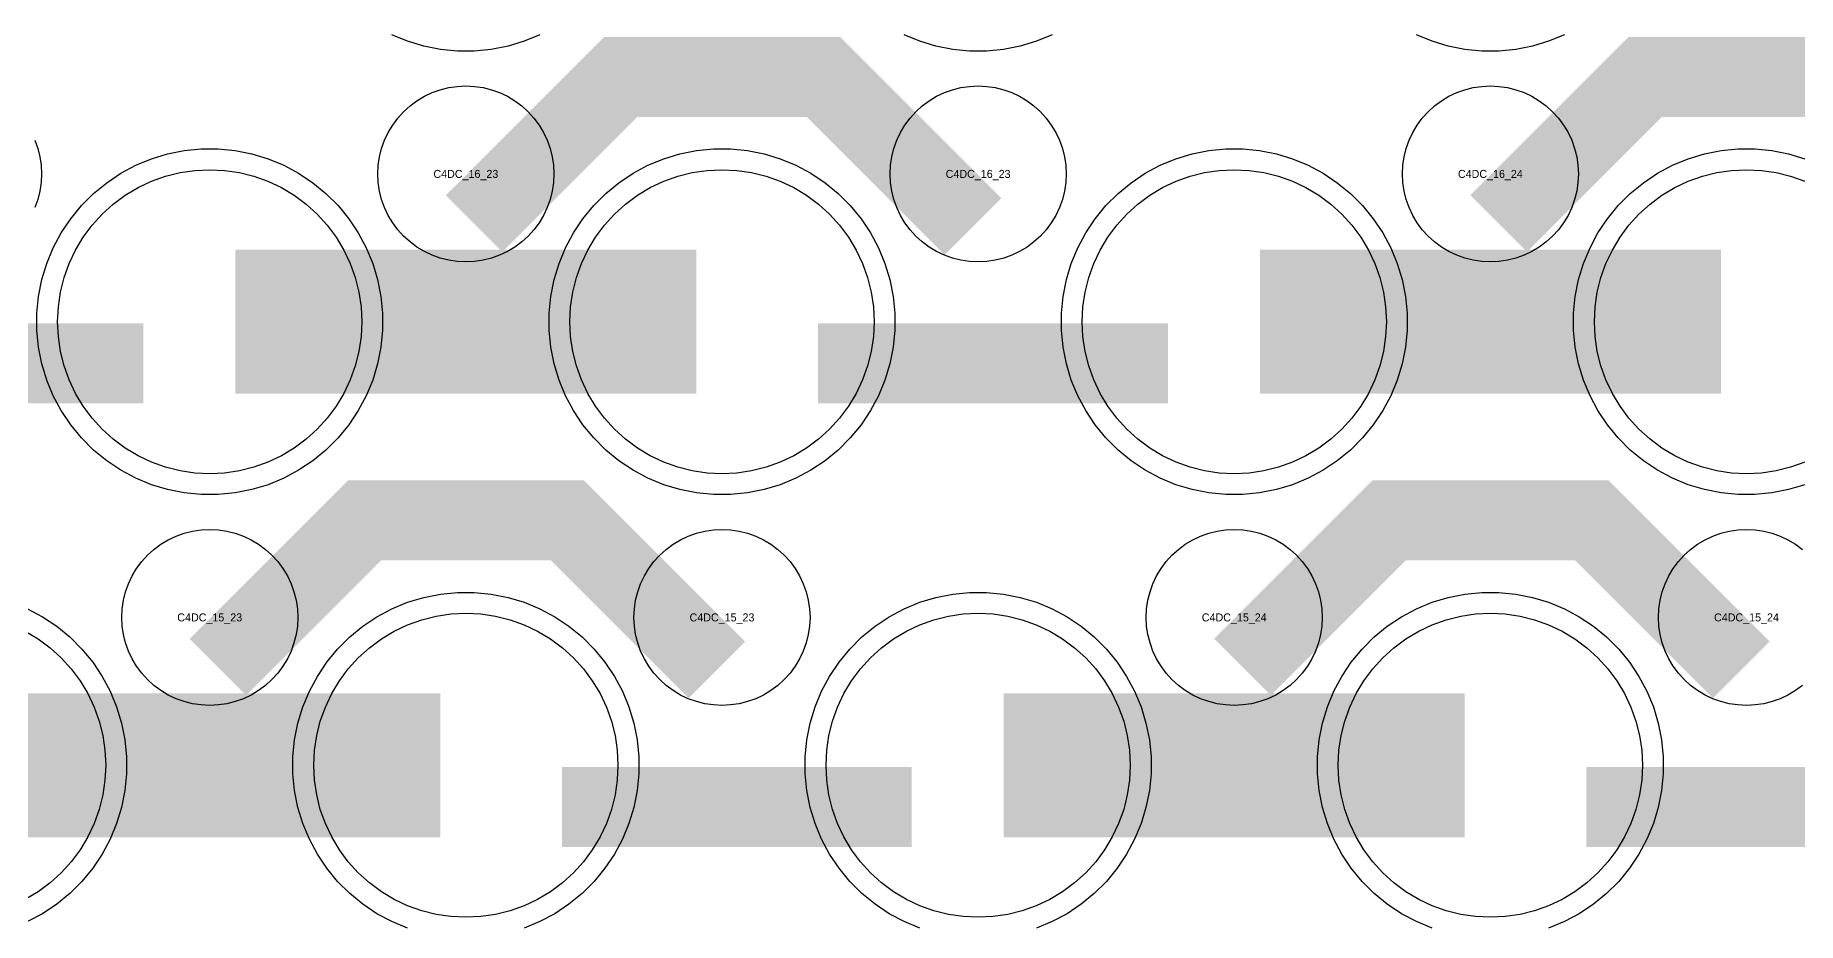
# Model space of a CAD drawing. Extents: x -11880 to 11880, y -14992 to 14992.
# Drawn here: x -4694 to -4144, y -12810 to -12533 of the extents above; entities that cross this region are included whole.
import ezdxf
from ezdxf.enums import TextEntityAlignment as Align

# ---------------------------------------------------------------- set-up
doc = ezdxf.new("R2010")
doc.units = 0
doc.header["$MEASUREMENT"] = 0
for name, color, linetype in [('GDS_775_DT_237', 138, 'CONTINUOUS'), ('RDL1_FS', 34, 'CONTINUOUS'), ('RDL_BS', 160, 'CONTINUOUS')]:
    doc.layers.add(name, color=color, linetype=linetype)

msp = doc.modelspace()

# ---------------------------------------------------------------- linework, layer by layer
at = {"layer": 'RDL1_FS'}
for points in [[(-4640, -12670.049), (-4644.657, -12669.82), (-4649.268, -12669.136), (-4653.791, -12668.004), (-4658.181, -12666.432), (-4662.395, -12664.44), (-4666.395, -12662.042), (-4670.14, -12659.264), (-4673.594, -12656.134), (-4676.724, -12652.68), (-4679.502, -12648.935), (-4681.9, -12644.935), (-4683.892, -12640.721), (-4685.464, -12636.331), (-4686.596, -12631.808), (-4687.28, -12627.197), (-4687.509, -12622.54), (-4687.28, -12617.883), (-4686.596, -12613.272), (-4685.464, -12608.749), (-4683.892, -12604.359), (-4681.9, -12600.145), (-4679.502, -12596.145), (-4676.724, -12592.4), (-4673.594, -12588.946), (-4670.14, -12585.816), (-4666.395, -12583.038), (-4662.395, -12580.64), (-4658.181, -12578.648), (-4653.791, -12577.076), (-4649.268, -12575.944), (-4644.657, -12575.26), (-4640, -12575.031), (-4635.343, -12575.26), (-4630.732, -12575.944), (-4626.209, -12577.076), (-4621.819, -12578.648), (-4617.605, -12580.64), (-4613.605, -12583.038), (-4609.86, -12585.816), (-4606.406, -12588.946), (-4603.276, -12592.4), (-4600.498, -12596.145), (-4598.1, -12600.145), (-4596.108, -12604.359), (-4594.536, -12608.749), (-4593.404, -12613.272), (-4592.72, -12617.883), (-4592.491, -12622.54), (-4592.72, -12627.197), (-4593.404, -12631.808), (-4594.536, -12636.331), (-4596.108, -12640.721), (-4598.1, -12644.935), (-4600.498, -12648.935), (-4603.276, -12652.68), (-4606.406, -12656.134), (-4609.86, -12659.264), (-4613.605, -12662.042), (-4617.605, -12664.44), (-4621.819, -12666.432), (-4626.209, -12668.004), (-4630.732, -12669.136), (-4635.343, -12669.82)], [(-4480, -12670.049), (-4484.657, -12669.82), (-4489.268, -12669.136), (-4493.791, -12668.004), (-4498.181, -12666.432), (-4502.395, -12664.44), (-4506.395, -12662.042), (-4510.14, -12659.264), (-4513.594, -12656.134), (-4516.724, -12652.68), (-4519.502, -12648.935), (-4521.9, -12644.935), (-4523.892, -12640.721), (-4525.464, -12636.331), (-4526.596, -12631.808), (-4527.28, -12627.197), (-4527.509, -12622.54), (-4527.28, -12617.883), (-4526.596, -12613.272), (-4525.464, -12608.749), (-4523.892, -12604.359), (-4521.9, -12600.145), (-4519.502, -12596.145), (-4516.724, -12592.4), (-4513.594, -12588.946), (-4510.14, -12585.816), (-4506.395, -12583.038), (-4502.395, -12580.64), (-4498.181, -12578.648), (-4493.791, -12577.076), (-4489.268, -12575.944), (-4484.657, -12575.26), (-4480, -12575.031), (-4475.343, -12575.26), (-4470.732, -12575.944), (-4466.209, -12577.076), (-4461.819, -12578.648), (-4457.605, -12580.64), (-4453.605, -12583.038), (-4449.86, -12585.816), (-4446.406, -12588.946), (-4443.276, -12592.4), (-4440.498, -12596.145), (-4438.1, -12600.145), (-4436.108, -12604.359), (-4434.536, -12608.749), (-4433.404, -12613.272), (-4432.72, -12617.883), (-4432.491, -12622.54), (-4432.72, -12627.197), (-4433.404, -12631.808), (-4434.536, -12636.331), (-4436.108, -12640.721), (-4438.1, -12644.935), (-4440.498, -12648.935), (-4443.276, -12652.68), (-4446.406, -12656.134), (-4449.86, -12659.264), (-4453.605, -12662.042), (-4457.605, -12664.44), (-4461.819, -12666.432), (-4466.209, -12668.004), (-4470.732, -12669.136), (-4475.343, -12669.82)], [(-4320, -12670.049), (-4324.657, -12669.82), (-4329.268, -12669.136), (-4333.791, -12668.004), (-4338.181, -12666.432), (-4342.395, -12664.44), (-4346.395, -12662.042), (-4350.14, -12659.264), (-4353.594, -12656.134), (-4356.724, -12652.68), (-4359.502, -12648.935), (-4361.9, -12644.935), (-4363.892, -12640.721), (-4365.464, -12636.331), (-4366.596, -12631.808), (-4367.28, -12627.197), (-4367.509, -12622.54), (-4367.28, -12617.883), (-4366.596, -12613.272), (-4365.464, -12608.749), (-4363.892, -12604.359), (-4361.9, -12600.145), (-4359.502, -12596.145), (-4356.724, -12592.4), (-4353.594, -12588.946), (-4350.14, -12585.816), (-4346.395, -12583.038), (-4342.395, -12580.64), (-4338.181, -12578.648), (-4333.791, -12577.076), (-4329.268, -12575.944), (-4324.657, -12575.26), (-4320, -12575.031), (-4315.343, -12575.26), (-4310.732, -12575.944), (-4306.209, -12577.076), (-4301.819, -12578.648), (-4297.605, -12580.64), (-4293.605, -12583.038), (-4289.86, -12585.816), (-4286.406, -12588.946), (-4283.276, -12592.4), (-4280.498, -12596.145), (-4278.1, -12600.145), (-4276.108, -12604.359), (-4274.536, -12608.749), (-4273.404, -12613.272), (-4272.72, -12617.883), (-4272.491, -12622.54), (-4272.72, -12627.197), (-4273.404, -12631.808), (-4274.536, -12636.331), (-4276.108, -12640.721), (-4278.1, -12644.935), (-4280.498, -12648.935), (-4283.276, -12652.68), (-4286.406, -12656.134), (-4289.86, -12659.264), (-4293.605, -12662.042), (-4297.605, -12664.44), (-4301.819, -12666.432), (-4306.209, -12668.004), (-4310.732, -12669.136), (-4315.343, -12669.82)], [(-4560, -12808.614), (-4564.657, -12808.385), (-4569.268, -12807.701), (-4573.791, -12806.569), (-4578.181, -12804.997), (-4582.395, -12803.005), (-4586.395, -12800.607), (-4590.14, -12797.829), (-4593.594, -12794.699), (-4596.724, -12791.245), (-4599.502, -12787.5), (-4601.9, -12783.5), (-4603.892, -12779.286), (-4605.464, -12774.896), (-4606.596, -12770.373), (-4607.28, -12765.762), (-4607.509, -12761.105), (-4607.28, -12756.448), (-4606.596, -12751.837), (-4605.464, -12747.314), (-4603.892, -12742.924), (-4601.9, -12738.71), (-4599.502, -12734.71), (-4596.724, -12730.965), (-4593.594, -12727.511), (-4590.14, -12724.381), (-4586.395, -12721.603), (-4582.395, -12719.205), (-4578.181, -12717.213), (-4573.791, -12715.641), (-4569.268, -12714.509), (-4564.657, -12713.825), (-4560, -12713.596), (-4555.343, -12713.825), (-4550.732, -12714.509), (-4546.209, -12715.641), (-4541.819, -12717.213), (-4537.605, -12719.205), (-4533.605, -12721.603), (-4529.86, -12724.381), (-4526.406, -12727.511), (-4523.276, -12730.965), (-4520.498, -12734.71), (-4518.1, -12738.71), (-4516.108, -12742.924), (-4514.536, -12747.314), (-4513.404, -12751.837), (-4512.72, -12756.448), (-4512.491, -12761.105), (-4512.72, -12765.762), (-4513.404, -12770.373), (-4514.536, -12774.896), (-4516.108, -12779.286), (-4518.1, -12783.5), (-4520.498, -12787.5), (-4523.276, -12791.245), (-4526.406, -12794.699), (-4529.86, -12797.829), (-4533.605, -12800.607), (-4537.605, -12803.005), (-4541.819, -12804.997), (-4546.209, -12806.569), (-4550.732, -12807.701), (-4555.343, -12808.385)], [(-4400, -12808.614), (-4404.657, -12808.385), (-4409.268, -12807.701), (-4413.791, -12806.569), (-4418.181, -12804.997), (-4422.395, -12803.005), (-4426.395, -12800.607), (-4430.14, -12797.829), (-4433.594, -12794.699), (-4436.724, -12791.245), (-4439.502, -12787.5), (-4441.9, -12783.5), (-4443.892, -12779.286), (-4445.464, -12774.896), (-4446.596, -12770.373), (-4447.28, -12765.762), (-4447.509, -12761.105), (-4447.28, -12756.448), (-4446.596, -12751.837), (-4445.464, -12747.314), (-4443.892, -12742.924), (-4441.9, -12738.71), (-4439.502, -12734.71), (-4436.724, -12730.965), (-4433.594, -12727.511), (-4430.14, -12724.381), (-4426.395, -12721.603), (-4422.395, -12719.205), (-4418.181, -12717.213), (-4413.791, -12715.641), (-4409.268, -12714.509), (-4404.657, -12713.825), (-4400, -12713.596), (-4395.343, -12713.825), (-4390.732, -12714.509), (-4386.209, -12715.641), (-4381.819, -12717.213), (-4377.605, -12719.205), (-4373.605, -12721.603), (-4369.86, -12724.381), (-4366.406, -12727.511), (-4363.276, -12730.965), (-4360.498, -12734.71), (-4358.1, -12738.71), (-4356.108, -12742.924), (-4354.536, -12747.314), (-4353.404, -12751.837), (-4352.72, -12756.448), (-4352.491, -12761.105), (-4352.72, -12765.762), (-4353.404, -12770.373), (-4354.536, -12774.896), (-4356.108, -12779.286), (-4358.1, -12783.5), (-4360.498, -12787.5), (-4363.276, -12791.245), (-4366.406, -12794.699), (-4369.86, -12797.829), (-4373.605, -12800.607), (-4377.605, -12803.005), (-4381.819, -12804.997), (-4386.209, -12806.569), (-4390.732, -12807.701), (-4395.343, -12808.385)], [(-4240, -12808.614), (-4244.657, -12808.385), (-4249.268, -12807.701), (-4253.791, -12806.569), (-4258.181, -12804.997), (-4262.395, -12803.005), (-4266.395, -12800.607), (-4270.14, -12797.829), (-4273.594, -12794.699), (-4276.724, -12791.245), (-4279.502, -12787.5), (-4281.9, -12783.5), (-4283.892, -12779.286), (-4285.464, -12774.896), (-4286.596, -12770.373), (-4287.28, -12765.762), (-4287.509, -12761.105), (-4287.28, -12756.448), (-4286.596, -12751.837), (-4285.464, -12747.314), (-4283.892, -12742.924), (-4281.9, -12738.71), (-4279.502, -12734.71), (-4276.724, -12730.965), (-4273.594, -12727.511), (-4270.14, -12724.381), (-4266.395, -12721.603), (-4262.395, -12719.205), (-4258.181, -12717.213), (-4253.791, -12715.641), (-4249.268, -12714.509), (-4244.657, -12713.825), (-4240, -12713.596), (-4235.343, -12713.825), (-4230.732, -12714.509), (-4226.209, -12715.641), (-4221.819, -12717.213), (-4217.605, -12719.205), (-4213.605, -12721.603), (-4209.86, -12724.381), (-4206.406, -12727.511), (-4203.276, -12730.965), (-4200.498, -12734.71), (-4198.1, -12738.71), (-4196.108, -12742.924), (-4194.536, -12747.314), (-4193.404, -12751.837), (-4192.72, -12756.448), (-4192.491, -12761.105), (-4192.72, -12765.762), (-4193.404, -12770.373), (-4194.536, -12774.896), (-4196.108, -12779.286), (-4198.1, -12783.5), (-4200.498, -12787.5), (-4203.276, -12791.245), (-4206.406, -12794.699), (-4209.86, -12797.829), (-4213.605, -12800.607), (-4217.605, -12803.005), (-4221.819, -12804.997), (-4226.209, -12806.569), (-4230.732, -12807.701), (-4235.343, -12808.385)]]:
    msp.add_lwpolyline(points, close=True, dxfattribs=at)
for points in [[(-4141.819, -12666.432), (-4146.209, -12668.004), (-4150.732, -12669.136), (-4155.343, -12669.82), (-4160, -12670.049), (-4164.657, -12669.82), (-4169.268, -12669.136), (-4173.791, -12668.004), (-4178.181, -12666.432), (-4182.395, -12664.44), (-4186.395, -12662.042), (-4190.14, -12659.264), (-4193.594, -12656.134), (-4196.724, -12652.68), (-4199.502, -12648.935), (-4201.9, -12644.935), (-4203.892, -12640.721), (-4205.464, -12636.331), (-4206.596, -12631.808), (-4207.28, -12627.197), (-4207.509, -12622.54), (-4207.28, -12617.883), (-4206.596, -12613.272), (-4205.464, -12608.749), (-4203.892, -12604.359), (-4201.9, -12600.145), (-4199.502, -12596.145), (-4196.724, -12592.4), (-4193.594, -12588.946), (-4190.14, -12585.816), (-4186.395, -12583.038), (-4182.395, -12580.64), (-4178.181, -12578.648), (-4173.791, -12577.076), (-4169.268, -12575.944), (-4164.657, -12575.26), (-4160, -12575.031), (-4155.343, -12575.26), (-4150.732, -12575.944), (-4146.209, -12577.076), (-4141.819, -12578.648)], [(-4697.605, -12719.205), (-4693.605, -12721.603), (-4689.86, -12724.381), (-4686.406, -12727.511), (-4683.276, -12730.965), (-4680.498, -12734.71), (-4678.1, -12738.71), (-4676.108, -12742.924), (-4674.536, -12747.314), (-4673.404, -12751.837), (-4672.72, -12756.448), (-4672.491, -12761.105), (-4672.72, -12765.762), (-4673.404, -12770.373), (-4674.536, -12774.896), (-4676.108, -12779.286), (-4678.1, -12783.5), (-4680.498, -12787.5), (-4683.276, -12791.245), (-4686.406, -12794.699), (-4689.86, -12797.829), (-4693.605, -12800.607), (-4697.605, -12803.005)]]:
    msp.add_lwpolyline(points, dxfattribs=at)
for points in [[(-4631.998, -12622.54, 45, 45, 0), (-4559.998, -12622.54, 45, 45, 0)], [(-4559.998, -12622.54, 45, 45, 0), (-4487.998, -12622.54, 45, 45, 0)], [(-4311.998, -12622.54, 45, 45, 0), (-4239.998, -12622.54, 45, 45, 0)], [(-4239.998, -12622.54, 45, 45, 0), (-4167.998, -12622.54, 45, 45, 0)], [(-4711.998, -12761.105, 45, 45, 0), (-4639.998, -12761.105, 45, 45, 0)], [(-4639.998, -12761.105, 45, 45, 0), (-4567.998, -12761.105, 45, 45, 0)], [(-4391.998, -12761.105, 45, 45, 0), (-4319.998, -12761.105, 45, 45, 0)], [(-4319.998, -12761.105, 45, 45, 0), (-4247.998, -12761.105, 45, 45, 0)]]:
    msp.add_lwpolyline(points, format="xyseb", dxfattribs=at)
at = {"layer": 'RDL_BS', "color": 240, "true_color": 0xed1f24}
for points in [[(-4536.885, -12532.85), (-4541.795, -12534.881), (-4546.835, -12536.412), (-4552.062, -12537.458), (-4557.356, -12537.975), (-4562.644, -12537.975), (-4567.938, -12537.458), (-4573.165, -12536.412), (-4578.205, -12534.881), (-4583.115, -12532.85)], [(-4376.885, -12532.85), (-4381.795, -12534.881), (-4386.835, -12536.412), (-4392.062, -12537.458), (-4397.356, -12537.975), (-4402.644, -12537.975), (-4407.938, -12537.458), (-4413.165, -12536.412), (-4418.205, -12534.881), (-4423.115, -12532.85)], [(-4216.885, -12532.85), (-4221.795, -12534.881), (-4226.835, -12536.412), (-4232.062, -12537.458), (-4237.356, -12537.975), (-4242.644, -12537.975), (-4247.938, -12537.458), (-4253.165, -12536.412), (-4258.205, -12534.881), (-4263.115, -12532.85)]]:
    msp.add_lwpolyline(points, dxfattribs=at)
at = {"layer": 'RDL_BS'}
for points in [[(-4557.438, -12591.854, 25, 25, 0), (-4511.623, -12546.039, 25, 25, 0), (-4478.07, -12546.039, 25, 25, 0)], [(-4401.599, -12592.753, 25, 25, 0), (-4448.313, -12546.039, 25, 25, 0), (-4478.071, -12546.039, 25, 25, 0)], [(-4237.438, -12591.854, 25, 25, 0), (-4191.623, -12546.039, 25, 25, 0), (-4158.07, -12546.039, 25, 25, 0)], [(-4081.599, -12592.753, 25, 25, 0), (-4128.313, -12546.039, 25, 25, 0), (-4158.071, -12546.039, 25, 25, 0)], [(-4769.984, -12635.553, 25, 25, 0), (-4660.719, -12635.553, 25, 25, 0)], [(-4449.984, -12635.553, 25, 25, 0), (-4340.719, -12635.553, 25, 25, 0)], [(-4637.438, -12730.419, 25, 25, 0), (-4591.623, -12684.604, 25, 25, 0), (-4558.07, -12684.604, 25, 25, 0)], [(-4481.599, -12731.318, 25, 25, 0), (-4528.313, -12684.604, 25, 25, 0), (-4558.071, -12684.604, 25, 25, 0)], [(-4317.438, -12730.419, 25, 25, 0), (-4271.623, -12684.604, 25, 25, 0), (-4238.07, -12684.604, 25, 25, 0)], [(-4161.599, -12731.318, 25, 25, 0), (-4208.313, -12684.604, 25, 25, 0), (-4238.071, -12684.604, 25, 25, 0)], [(-4529.984, -12774.118, 25, 25, 0), (-4420.719, -12774.118, 25, 25, 0)], [(-4209.984, -12774.118, 25, 25, 0), (-4100.719, -12774.118, 25, 25, 0)]]:
    msp.add_lwpolyline(points, format="xyseb", dxfattribs=at)
for points in [[(-4560, -12603.846), (-4562.693, -12603.714), (-4565.365, -12603.318), (-4567.984, -12602.661), (-4570.519, -12601.754), (-4572.956, -12600.602), (-4575.28, -12599.209), (-4577.443, -12597.606), (-4579.442, -12595.794), (-4581.254, -12593.795), (-4582.857, -12591.632), (-4584.25, -12589.308), (-4585.402, -12586.871), (-4586.309, -12584.336), (-4586.966, -12581.717), (-4587.362, -12579.045), (-4587.494, -12576.352), (-4587.362, -12573.659), (-4586.966, -12570.987), (-4586.309, -12568.368), (-4585.402, -12565.833), (-4584.25, -12563.396), (-4582.857, -12561.072), (-4581.254, -12558.909), (-4579.442, -12556.91), (-4577.443, -12555.098), (-4575.28, -12553.495), (-4572.956, -12552.102), (-4570.519, -12550.95), (-4567.984, -12550.043), (-4565.365, -12549.386), (-4562.693, -12548.99), (-4560, -12548.858), (-4557.307, -12548.99), (-4554.635, -12549.386), (-4552.016, -12550.043), (-4549.481, -12550.95), (-4547.044, -12552.102), (-4544.72, -12553.495), (-4542.557, -12555.098), (-4540.558, -12556.91), (-4538.746, -12558.909), (-4537.143, -12561.072), (-4535.75, -12563.396), (-4534.598, -12565.833), (-4533.691, -12568.368), (-4533.034, -12570.987), (-4532.638, -12573.659), (-4532.506, -12576.352), (-4532.638, -12579.045), (-4533.034, -12581.717), (-4533.691, -12584.336), (-4534.598, -12586.871), (-4535.75, -12589.308), (-4537.143, -12591.632), (-4538.746, -12593.795), (-4540.558, -12595.794), (-4542.557, -12597.606), (-4544.72, -12599.209), (-4547.044, -12600.602), (-4549.481, -12601.754), (-4552.016, -12602.661), (-4554.635, -12603.318), (-4557.307, -12603.714)], [(-4400, -12603.846), (-4402.693, -12603.714), (-4405.365, -12603.318), (-4407.984, -12602.661), (-4410.519, -12601.754), (-4412.956, -12600.602), (-4415.28, -12599.209), (-4417.443, -12597.606), (-4419.442, -12595.794), (-4421.254, -12593.795), (-4422.857, -12591.632), (-4424.25, -12589.308), (-4425.402, -12586.871), (-4426.309, -12584.336), (-4426.966, -12581.717), (-4427.362, -12579.045), (-4427.494, -12576.352), (-4427.362, -12573.659), (-4426.966, -12570.987), (-4426.309, -12568.368), (-4425.402, -12565.833), (-4424.25, -12563.396), (-4422.857, -12561.072), (-4421.254, -12558.909), (-4419.442, -12556.91), (-4417.443, -12555.098), (-4415.28, -12553.495), (-4412.956, -12552.102), (-4410.519, -12550.95), (-4407.984, -12550.043), (-4405.365, -12549.386), (-4402.693, -12548.99), (-4400, -12548.858), (-4397.307, -12548.99), (-4394.635, -12549.386), (-4392.016, -12550.043), (-4389.481, -12550.95), (-4387.044, -12552.102), (-4384.72, -12553.495), (-4382.557, -12555.098), (-4380.558, -12556.91), (-4378.746, -12558.909), (-4377.143, -12561.072), (-4375.75, -12563.396), (-4374.598, -12565.833), (-4373.691, -12568.368), (-4373.034, -12570.987), (-4372.638, -12573.659), (-4372.506, -12576.352), (-4372.638, -12579.045), (-4373.034, -12581.717), (-4373.691, -12584.336), (-4374.598, -12586.871), (-4375.75, -12589.308), (-4377.143, -12591.632), (-4378.746, -12593.795), (-4380.558, -12595.794), (-4382.557, -12597.606), (-4384.72, -12599.209), (-4387.044, -12600.602), (-4389.481, -12601.754), (-4392.016, -12602.661), (-4394.635, -12603.318), (-4397.307, -12603.714)], [(-4240, -12603.846), (-4242.693, -12603.714), (-4245.365, -12603.318), (-4247.984, -12602.661), (-4250.519, -12601.754), (-4252.956, -12600.602), (-4255.28, -12599.209), (-4257.443, -12597.606), (-4259.442, -12595.794), (-4261.254, -12593.795), (-4262.857, -12591.632), (-4264.25, -12589.308), (-4265.402, -12586.871), (-4266.309, -12584.336), (-4266.966, -12581.717), (-4267.362, -12579.045), (-4267.494, -12576.352), (-4267.362, -12573.659), (-4266.966, -12570.987), (-4266.309, -12568.368), (-4265.402, -12565.833), (-4264.25, -12563.396), (-4262.857, -12561.072), (-4261.254, -12558.909), (-4259.442, -12556.91), (-4257.443, -12555.098), (-4255.28, -12553.495), (-4252.956, -12552.102), (-4250.519, -12550.95), (-4247.984, -12550.043), (-4245.365, -12549.386), (-4242.693, -12548.99), (-4240, -12548.858), (-4237.307, -12548.99), (-4234.635, -12549.386), (-4232.016, -12550.043), (-4229.481, -12550.95), (-4227.044, -12552.102), (-4224.72, -12553.495), (-4222.557, -12555.098), (-4220.558, -12556.91), (-4218.746, -12558.909), (-4217.143, -12561.072), (-4215.75, -12563.396), (-4214.598, -12565.833), (-4213.691, -12568.368), (-4213.034, -12570.987), (-4212.638, -12573.659), (-4212.506, -12576.352), (-4212.638, -12579.045), (-4213.034, -12581.717), (-4213.691, -12584.336), (-4214.598, -12586.871), (-4215.75, -12589.308), (-4217.143, -12591.632), (-4218.746, -12593.795), (-4220.558, -12595.794), (-4222.557, -12597.606), (-4224.72, -12599.209), (-4227.044, -12600.602), (-4229.481, -12601.754), (-4232.016, -12602.661), (-4234.635, -12603.318), (-4237.307, -12603.714)], [(-4642.644, -12676.54), (-4647.938, -12676.023), (-4653.165, -12674.977), (-4658.205, -12673.446), (-4663.115, -12671.415), (-4667.777, -12668.923), (-4672.191, -12665.976), (-4676.292, -12662.614), (-4680.074, -12658.832), (-4683.436, -12654.731), (-4686.383, -12650.317), (-4688.875, -12645.655), (-4690.906, -12640.745), (-4692.437, -12635.705), (-4693.483, -12630.478), (-4694, -12625.184), (-4694, -12619.896), (-4693.483, -12614.602), (-4692.437, -12609.375), (-4690.906, -12604.335), (-4688.875, -12599.425), (-4686.383, -12594.763), (-4683.436, -12590.349), (-4680.074, -12586.248), (-4676.292, -12582.466), (-4672.191, -12579.104), (-4667.777, -12576.157), (-4663.115, -12573.665), (-4658.205, -12571.634), (-4653.165, -12570.103), (-4647.938, -12569.057), (-4642.644, -12568.54), (-4637.356, -12568.54), (-4632.062, -12569.057), (-4626.835, -12570.103), (-4621.795, -12571.634), (-4616.885, -12573.665), (-4612.223, -12576.157), (-4607.809, -12579.104), (-4603.708, -12582.466), (-4599.926, -12586.248), (-4596.564, -12590.349), (-4593.617, -12594.763), (-4591.125, -12599.425), (-4589.094, -12604.335), (-4587.563, -12609.375), (-4586.517, -12614.602), (-4586, -12619.896), (-4586, -12625.184), (-4586.517, -12630.478), (-4587.563, -12635.705), (-4589.094, -12640.745), (-4591.125, -12645.655), (-4593.617, -12650.317), (-4596.564, -12654.731), (-4599.926, -12658.832), (-4603.708, -12662.614), (-4607.809, -12665.976), (-4612.223, -12668.923), (-4616.885, -12671.415), (-4621.795, -12673.446), (-4626.835, -12674.977), (-4632.062, -12676.023), (-4637.356, -12676.54)], [(-4482.644, -12676.54), (-4487.938, -12676.023), (-4493.165, -12674.977), (-4498.205, -12673.446), (-4503.115, -12671.415), (-4507.777, -12668.923), (-4512.191, -12665.976), (-4516.292, -12662.614), (-4520.074, -12658.832), (-4523.436, -12654.731), (-4526.383, -12650.317), (-4528.875, -12645.655), (-4530.906, -12640.745), (-4532.437, -12635.705), (-4533.483, -12630.478), (-4534, -12625.184), (-4534, -12619.896), (-4533.483, -12614.602), (-4532.437, -12609.375), (-4530.906, -12604.335), (-4528.875, -12599.425), (-4526.383, -12594.763), (-4523.436, -12590.349), (-4520.074, -12586.248), (-4516.292, -12582.466), (-4512.191, -12579.104), (-4507.777, -12576.157), (-4503.115, -12573.665), (-4498.205, -12571.634), (-4493.165, -12570.103), (-4487.938, -12569.057), (-4482.644, -12568.54), (-4477.356, -12568.54), (-4472.062, -12569.057), (-4466.835, -12570.103), (-4461.795, -12571.634), (-4456.885, -12573.665), (-4452.223, -12576.157), (-4447.809, -12579.104), (-4443.708, -12582.466), (-4439.926, -12586.248), (-4436.564, -12590.349), (-4433.617, -12594.763), (-4431.125, -12599.425), (-4429.094, -12604.335), (-4427.563, -12609.375), (-4426.517, -12614.602), (-4426, -12619.896), (-4426, -12625.184), (-4426.517, -12630.478), (-4427.563, -12635.705), (-4429.094, -12640.745), (-4431.125, -12645.655), (-4433.617, -12650.317), (-4436.564, -12654.731), (-4439.926, -12658.832), (-4443.708, -12662.614), (-4447.809, -12665.976), (-4452.223, -12668.923), (-4456.885, -12671.415), (-4461.795, -12673.446), (-4466.835, -12674.977), (-4472.062, -12676.023), (-4477.356, -12676.54)], [(-4322.644, -12676.54), (-4327.938, -12676.023), (-4333.165, -12674.977), (-4338.205, -12673.446), (-4343.115, -12671.415), (-4347.777, -12668.923), (-4352.191, -12665.976), (-4356.292, -12662.614), (-4360.074, -12658.832), (-4363.436, -12654.731), (-4366.383, -12650.317), (-4368.875, -12645.655), (-4370.906, -12640.745), (-4372.437, -12635.705), (-4373.483, -12630.478), (-4374, -12625.184), (-4374, -12619.896), (-4373.483, -12614.602), (-4372.437, -12609.375), (-4370.906, -12604.335), (-4368.875, -12599.425), (-4366.383, -12594.763), (-4363.436, -12590.349), (-4360.074, -12586.248), (-4356.292, -12582.466), (-4352.191, -12579.104), (-4347.777, -12576.157), (-4343.115, -12573.665), (-4338.205, -12571.634), (-4333.165, -12570.103), (-4327.938, -12569.057), (-4322.644, -12568.54), (-4317.356, -12568.54), (-4312.062, -12569.057), (-4306.835, -12570.103), (-4301.795, -12571.634), (-4296.885, -12573.665), (-4292.223, -12576.157), (-4287.809, -12579.104), (-4283.708, -12582.466), (-4279.926, -12586.248), (-4276.564, -12590.349), (-4273.617, -12594.763), (-4271.125, -12599.425), (-4269.094, -12604.335), (-4267.563, -12609.375), (-4266.517, -12614.602), (-4266, -12619.896), (-4266, -12625.184), (-4266.517, -12630.478), (-4267.563, -12635.705), (-4269.094, -12640.745), (-4271.125, -12645.655), (-4273.617, -12650.317), (-4276.564, -12654.731), (-4279.926, -12658.832), (-4283.708, -12662.614), (-4287.809, -12665.976), (-4292.223, -12668.923), (-4296.885, -12671.415), (-4301.795, -12673.446), (-4306.835, -12674.977), (-4312.062, -12676.023), (-4317.356, -12676.54)], [(-4640, -12742.411), (-4642.693, -12742.279), (-4645.365, -12741.883), (-4647.984, -12741.226), (-4650.519, -12740.319), (-4652.956, -12739.167), (-4655.28, -12737.774), (-4657.443, -12736.171), (-4659.442, -12734.359), (-4661.254, -12732.36), (-4662.857, -12730.197), (-4664.25, -12727.873), (-4665.402, -12725.436), (-4666.309, -12722.901), (-4666.966, -12720.282), (-4667.362, -12717.61), (-4667.494, -12714.917), (-4667.362, -12712.224), (-4666.966, -12709.552), (-4666.309, -12706.933), (-4665.402, -12704.398), (-4664.25, -12701.961), (-4662.857, -12699.637), (-4661.254, -12697.474), (-4659.442, -12695.475), (-4657.443, -12693.663), (-4655.28, -12692.06), (-4652.956, -12690.667), (-4650.519, -12689.515), (-4647.984, -12688.608), (-4645.365, -12687.951), (-4642.693, -12687.555), (-4640, -12687.423), (-4637.307, -12687.555), (-4634.635, -12687.951), (-4632.016, -12688.608), (-4629.481, -12689.515), (-4627.044, -12690.667), (-4624.72, -12692.06), (-4622.557, -12693.663), (-4620.558, -12695.475), (-4618.746, -12697.474), (-4617.143, -12699.637), (-4615.75, -12701.961), (-4614.598, -12704.398), (-4613.691, -12706.933), (-4613.034, -12709.552), (-4612.638, -12712.224), (-4612.506, -12714.917), (-4612.638, -12717.61), (-4613.034, -12720.282), (-4613.691, -12722.901), (-4614.598, -12725.436), (-4615.75, -12727.873), (-4617.143, -12730.197), (-4618.746, -12732.36), (-4620.558, -12734.359), (-4622.557, -12736.171), (-4624.72, -12737.774), (-4627.044, -12739.167), (-4629.481, -12740.319), (-4632.016, -12741.226), (-4634.635, -12741.883), (-4637.307, -12742.279)], [(-4480, -12742.411), (-4482.693, -12742.279), (-4485.365, -12741.883), (-4487.984, -12741.226), (-4490.519, -12740.319), (-4492.956, -12739.167), (-4495.28, -12737.774), (-4497.443, -12736.171), (-4499.442, -12734.359), (-4501.254, -12732.36), (-4502.857, -12730.197), (-4504.25, -12727.873), (-4505.402, -12725.436), (-4506.309, -12722.901), (-4506.966, -12720.282), (-4507.362, -12717.61), (-4507.494, -12714.917), (-4507.362, -12712.224), (-4506.966, -12709.552), (-4506.309, -12706.933), (-4505.402, -12704.398), (-4504.25, -12701.961), (-4502.857, -12699.637), (-4501.254, -12697.474), (-4499.442, -12695.475), (-4497.443, -12693.663), (-4495.28, -12692.06), (-4492.956, -12690.667), (-4490.519, -12689.515), (-4487.984, -12688.608), (-4485.365, -12687.951), (-4482.693, -12687.555), (-4480, -12687.423), (-4477.307, -12687.555), (-4474.635, -12687.951), (-4472.016, -12688.608), (-4469.481, -12689.515), (-4467.044, -12690.667), (-4464.72, -12692.06), (-4462.557, -12693.663), (-4460.558, -12695.475), (-4458.746, -12697.474), (-4457.143, -12699.637), (-4455.75, -12701.961), (-4454.598, -12704.398), (-4453.691, -12706.933), (-4453.034, -12709.552), (-4452.638, -12712.224), (-4452.506, -12714.917), (-4452.638, -12717.61), (-4453.034, -12720.282), (-4453.691, -12722.901), (-4454.598, -12725.436), (-4455.75, -12727.873), (-4457.143, -12730.197), (-4458.746, -12732.36), (-4460.558, -12734.359), (-4462.557, -12736.171), (-4464.72, -12737.774), (-4467.044, -12739.167), (-4469.481, -12740.319), (-4472.016, -12741.226), (-4474.635, -12741.883), (-4477.307, -12742.279)], [(-4320, -12742.411), (-4322.693, -12742.279), (-4325.365, -12741.883), (-4327.984, -12741.226), (-4330.519, -12740.319), (-4332.956, -12739.167), (-4335.28, -12737.774), (-4337.443, -12736.171), (-4339.442, -12734.359), (-4341.254, -12732.36), (-4342.857, -12730.197), (-4344.25, -12727.873), (-4345.402, -12725.436), (-4346.309, -12722.901), (-4346.966, -12720.282), (-4347.362, -12717.61), (-4347.494, -12714.917), (-4347.362, -12712.224), (-4346.966, -12709.552), (-4346.309, -12706.933), (-4345.402, -12704.398), (-4344.25, -12701.961), (-4342.857, -12699.637), (-4341.254, -12697.474), (-4339.442, -12695.475), (-4337.443, -12693.663), (-4335.28, -12692.06), (-4332.956, -12690.667), (-4330.519, -12689.515), (-4327.984, -12688.608), (-4325.365, -12687.951), (-4322.693, -12687.555), (-4320, -12687.423), (-4317.307, -12687.555), (-4314.635, -12687.951), (-4312.016, -12688.608), (-4309.481, -12689.515), (-4307.044, -12690.667), (-4304.72, -12692.06), (-4302.557, -12693.663), (-4300.558, -12695.475), (-4298.746, -12697.474), (-4297.143, -12699.637), (-4295.75, -12701.961), (-4294.598, -12704.398), (-4293.691, -12706.933), (-4293.034, -12709.552), (-4292.638, -12712.224), (-4292.506, -12714.917), (-4292.638, -12717.61), (-4293.034, -12720.282), (-4293.691, -12722.901), (-4294.598, -12725.436), (-4295.75, -12727.873), (-4297.143, -12730.197), (-4298.746, -12732.36), (-4300.558, -12734.359), (-4302.557, -12736.171), (-4304.72, -12737.774), (-4307.044, -12739.167), (-4309.481, -12740.319), (-4312.016, -12741.226), (-4314.635, -12741.883), (-4317.307, -12742.279)]]:
    msp.add_lwpolyline(points, close=True, dxfattribs=at)
for points in [[(-4694.598, -12565.833), (-4693.691, -12568.368), (-4693.034, -12570.987), (-4692.638, -12573.659), (-4692.506, -12576.352), (-4692.638, -12579.045), (-4693.034, -12581.717), (-4693.691, -12584.336), (-4694.598, -12586.871)], [(-4141.795, -12673.446), (-4146.835, -12674.977), (-4152.062, -12676.023), (-4157.356, -12676.54), (-4162.644, -12676.54), (-4167.938, -12676.023), (-4173.165, -12674.977), (-4178.205, -12673.446), (-4183.115, -12671.415), (-4187.777, -12668.923), (-4192.191, -12665.976), (-4196.292, -12662.614), (-4200.074, -12658.832), (-4203.436, -12654.731), (-4206.383, -12650.317), (-4208.875, -12645.655), (-4210.906, -12640.745), (-4212.437, -12635.705), (-4213.483, -12630.478), (-4214, -12625.184), (-4214, -12619.896), (-4213.483, -12614.602), (-4212.437, -12609.375), (-4210.906, -12604.335), (-4208.875, -12599.425), (-4206.383, -12594.763), (-4203.436, -12590.349), (-4200.074, -12586.248), (-4196.292, -12582.466), (-4192.191, -12579.104), (-4187.777, -12576.157), (-4183.115, -12573.665), (-4178.205, -12571.634), (-4173.165, -12570.103), (-4167.938, -12569.057), (-4162.644, -12568.54), (-4157.356, -12568.54), (-4152.062, -12569.057), (-4146.835, -12570.103), (-4141.795, -12571.634)], [(-4142.557, -12736.171), (-4144.72, -12737.774), (-4147.044, -12739.167), (-4149.481, -12740.319), (-4152.016, -12741.226), (-4154.635, -12741.883), (-4157.307, -12742.279), (-4160, -12742.411), (-4162.693, -12742.279), (-4165.365, -12741.883), (-4167.984, -12741.226), (-4170.519, -12740.319), (-4172.956, -12739.167), (-4175.28, -12737.774), (-4177.443, -12736.171), (-4179.442, -12734.359), (-4181.254, -12732.36), (-4182.857, -12730.197), (-4184.25, -12727.873), (-4185.402, -12725.436), (-4186.309, -12722.901), (-4186.966, -12720.282), (-4187.362, -12717.61), (-4187.494, -12714.917), (-4187.362, -12712.224), (-4186.966, -12709.552), (-4186.309, -12706.933), (-4185.402, -12704.398), (-4184.25, -12701.961), (-4182.857, -12699.637), (-4181.254, -12697.474), (-4179.442, -12695.475), (-4177.443, -12693.663), (-4175.28, -12692.06), (-4172.956, -12690.667), (-4170.519, -12689.515), (-4167.984, -12688.608), (-4165.365, -12687.951), (-4162.693, -12687.555), (-4160, -12687.423), (-4157.307, -12687.555), (-4154.635, -12687.951), (-4152.016, -12688.608), (-4149.481, -12689.515), (-4147.044, -12690.667), (-4144.72, -12692.06), (-4142.557, -12693.663)], [(-4578.205, -12812.011), (-4583.115, -12809.98), (-4587.777, -12807.488), (-4592.191, -12804.541), (-4596.292, -12801.179), (-4600.074, -12797.397), (-4603.436, -12793.296), (-4606.383, -12788.882), (-4608.875, -12784.22), (-4610.906, -12779.31), (-4612.437, -12774.27), (-4613.483, -12769.043), (-4614, -12763.749), (-4614, -12758.461), (-4613.483, -12753.167), (-4612.437, -12747.94), (-4610.906, -12742.9), (-4608.875, -12737.99), (-4606.383, -12733.328), (-4603.436, -12728.914), (-4600.074, -12724.813), (-4596.292, -12721.031), (-4592.191, -12717.669), (-4587.777, -12714.722), (-4583.115, -12712.23), (-4578.205, -12710.199), (-4573.165, -12708.668), (-4567.938, -12707.622), (-4562.644, -12707.105), (-4557.356, -12707.105), (-4552.062, -12707.622), (-4546.835, -12708.668), (-4541.795, -12710.199), (-4536.885, -12712.23), (-4532.223, -12714.722), (-4527.809, -12717.669), (-4523.708, -12721.031), (-4519.926, -12724.813), (-4516.564, -12728.914), (-4513.617, -12733.328), (-4511.125, -12737.99), (-4509.094, -12742.9), (-4507.563, -12747.94), (-4506.517, -12753.167), (-4506, -12758.461), (-4506, -12763.749), (-4506.517, -12769.043), (-4507.563, -12774.27), (-4509.094, -12779.31), (-4511.125, -12784.22), (-4513.617, -12788.882), (-4516.564, -12793.296), (-4519.926, -12797.397), (-4523.708, -12801.179), (-4527.809, -12804.541), (-4532.223, -12807.488), (-4536.885, -12809.98), (-4541.795, -12812.011)], [(-4418.205, -12812.011), (-4423.115, -12809.98), (-4427.777, -12807.488), (-4432.191, -12804.541), (-4436.292, -12801.179), (-4440.074, -12797.397), (-4443.436, -12793.296), (-4446.383, -12788.882), (-4448.875, -12784.22), (-4450.906, -12779.31), (-4452.437, -12774.27), (-4453.483, -12769.043), (-4454, -12763.749), (-4454, -12758.461), (-4453.483, -12753.167), (-4452.437, -12747.94), (-4450.906, -12742.9), (-4448.875, -12737.99), (-4446.383, -12733.328), (-4443.436, -12728.914), (-4440.074, -12724.813), (-4436.292, -12721.031), (-4432.191, -12717.669), (-4427.777, -12714.722), (-4423.115, -12712.23), (-4418.205, -12710.199), (-4413.165, -12708.668), (-4407.938, -12707.622), (-4402.644, -12707.105), (-4397.356, -12707.105), (-4392.062, -12707.622), (-4386.835, -12708.668), (-4381.795, -12710.199), (-4376.885, -12712.23), (-4372.223, -12714.722), (-4367.809, -12717.669), (-4363.708, -12721.031), (-4359.926, -12724.813), (-4356.564, -12728.914), (-4353.617, -12733.328), (-4351.125, -12737.99), (-4349.094, -12742.9), (-4347.563, -12747.94), (-4346.517, -12753.167), (-4346, -12758.461), (-4346, -12763.749), (-4346.517, -12769.043), (-4347.563, -12774.27), (-4349.094, -12779.31), (-4351.125, -12784.22), (-4353.617, -12788.882), (-4356.564, -12793.296), (-4359.926, -12797.397), (-4363.708, -12801.179), (-4367.809, -12804.541), (-4372.223, -12807.488), (-4376.885, -12809.98), (-4381.795, -12812.011)], [(-4258.205, -12812.011), (-4263.115, -12809.98), (-4267.777, -12807.488), (-4272.191, -12804.541), (-4276.292, -12801.179), (-4280.074, -12797.397), (-4283.436, -12793.296), (-4286.383, -12788.882), (-4288.875, -12784.22), (-4290.906, -12779.31), (-4292.437, -12774.27), (-4293.483, -12769.043), (-4294, -12763.749), (-4294, -12758.461), (-4293.483, -12753.167), (-4292.437, -12747.94), (-4290.906, -12742.9), (-4288.875, -12737.99), (-4286.383, -12733.328), (-4283.436, -12728.914), (-4280.074, -12724.813), (-4276.292, -12721.031), (-4272.191, -12717.669), (-4267.777, -12714.722), (-4263.115, -12712.23), (-4258.205, -12710.199), (-4253.165, -12708.668), (-4247.938, -12707.622), (-4242.644, -12707.105), (-4237.356, -12707.105), (-4232.062, -12707.622), (-4226.835, -12708.668), (-4221.795, -12710.199), (-4216.885, -12712.23), (-4212.223, -12714.722), (-4207.809, -12717.669), (-4203.708, -12721.031), (-4199.926, -12724.813), (-4196.564, -12728.914), (-4193.617, -12733.328), (-4191.125, -12737.99), (-4189.094, -12742.9), (-4187.563, -12747.94), (-4186.517, -12753.167), (-4186, -12758.461), (-4186, -12763.749), (-4186.517, -12769.043), (-4187.563, -12774.27), (-4189.094, -12779.31), (-4191.125, -12784.22), (-4193.617, -12788.882), (-4196.564, -12793.296), (-4199.926, -12797.397), (-4203.708, -12801.179), (-4207.809, -12804.541), (-4212.223, -12807.488), (-4216.885, -12809.98), (-4221.795, -12812.011)], [(-4696.885, -12712.23), (-4692.223, -12714.722), (-4687.809, -12717.669), (-4683.708, -12721.031), (-4679.926, -12724.813), (-4676.564, -12728.914), (-4673.617, -12733.328), (-4671.125, -12737.99), (-4669.094, -12742.9), (-4667.563, -12747.94), (-4666.517, -12753.167), (-4666, -12758.461), (-4666, -12763.749), (-4666.517, -12769.043), (-4667.563, -12774.27), (-4669.094, -12779.31), (-4671.125, -12784.22), (-4673.617, -12788.882), (-4676.564, -12793.296), (-4679.926, -12797.397), (-4683.708, -12801.179), (-4687.809, -12804.541), (-4692.223, -12807.488), (-4696.885, -12809.98)]]:
    msp.add_lwpolyline(points, dxfattribs=at)

# ---------------------------------------------------------------- texts
at = {"layer": 'GDS_775_DT_237'}
for s, p in [('C4DC_16_23', (-4560, -12576.352)), ('C4DC_16_23', (-4560, -12576.352)), ('C4DC_16_23', (-4400, -12576.352)), ('C4DC_16_23', (-4400, -12576.352)), ('C4DC_16_24', (-4240, -12576.352)), ('C4DC_16_24', (-4240, -12576.352)), ('C4DC_15_23', (-4640, -12714.917)), ('C4DC_15_23', (-4640, -12714.917)), ('C4DC_15_23', (-4480, -12714.917)), ('C4DC_15_23', (-4480, -12714.917)), ('C4DC_15_24', (-4320, -12714.917)), ('C4DC_15_24', (-4320, -12714.917)), ('C4DC_15_24', (-4160, -12714.917)), ('C4DC_15_24', (-4160, -12714.917))]:
    msp.add_text(s, height=2.5, dxfattribs=at).set_placement(p, align=Align.MIDDLE_CENTER)

doc.saveas('drawing.dxf')
